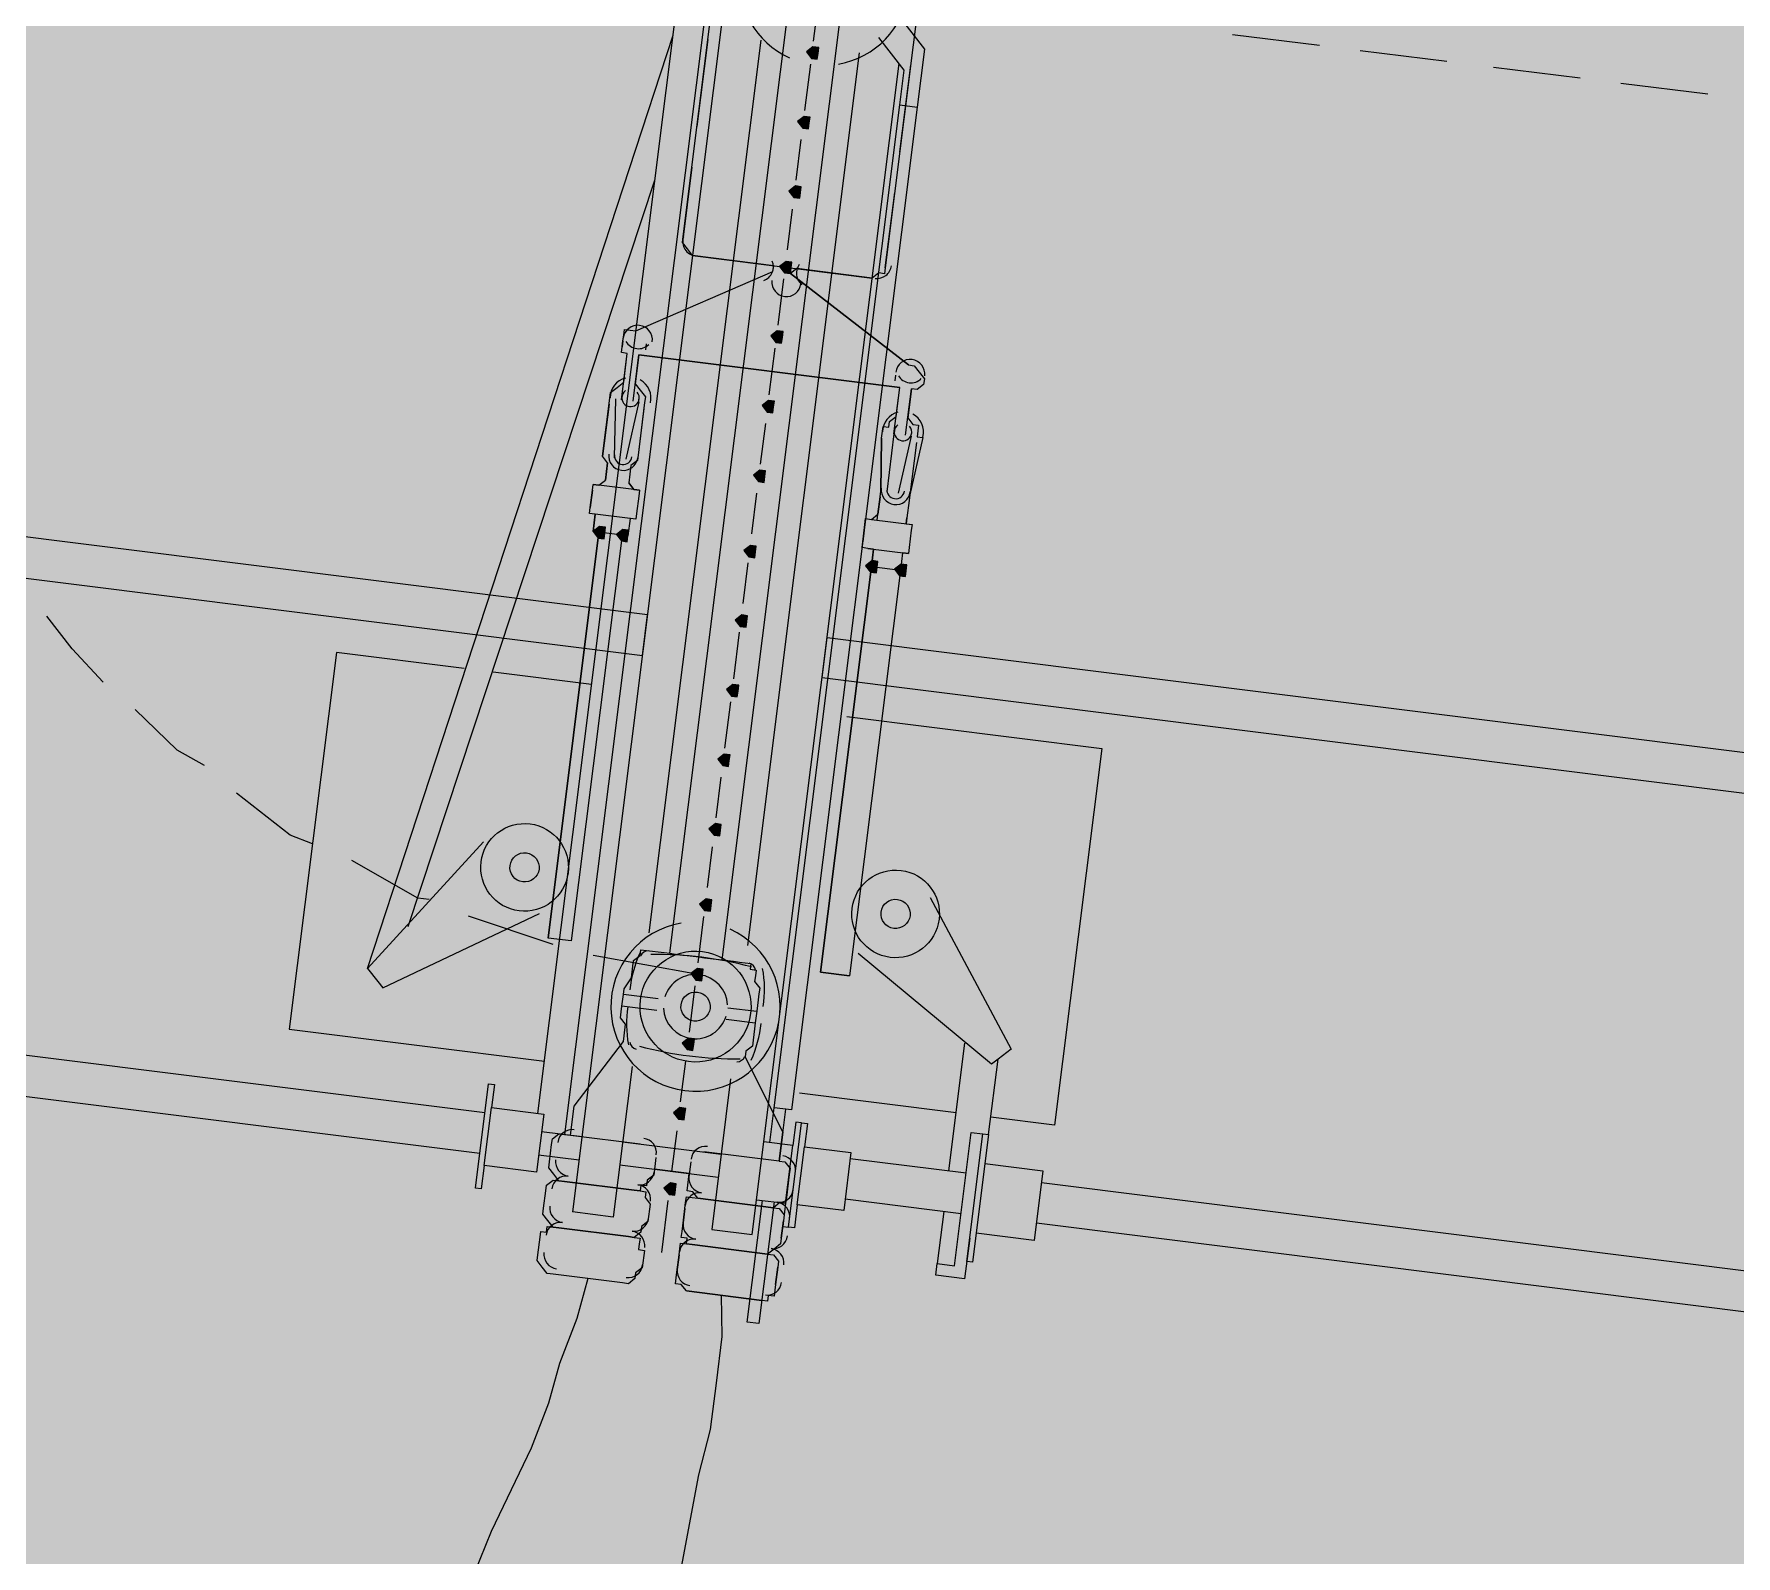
# Model space of a CAD drawing. Header units: metres. Extents: x -4 to 509425, y 7549 to 4732445.
# Drawn here: x 476046.49 to 476048.956, y 4719724.105 to 4719726.311 of the extents above; entities that cross this region are included whole.
import ezdxf

# ---------------------------------------------------------------- set-up
doc = ezdxf.new("R2010")
doc.units = ezdxf.units.M
doc.header["$LTSCALE"] = 0.01
doc.header["$MEASUREMENT"] = 0
doc.layers.get('0').update_dxf_attribs({"lineweight": 0})
doc.layers.add('_SUBESTACIÓN', color=1, linetype='Continuous')
doc.layers.add('SUBESTACION LA VID', color=253, linetype='Continuous')

# ---------------------------------------------------------------- blocks, each defined once
blk = doc.blocks.new('A$Cfff6051d')
at = {"layer": 'SUBESTACION LA VID', "transparency": 33554687}
h = blk.add_hatch(color=256, dxfattribs=at)
h.dxf.hatch_style = 2
h.paths.add_polyline_path([(476047.6256, 4719726.2828), (476047.6266, 4719726.2912), (476047.6182, 4719726.2922), (476047.6088, 4719726.2849), (476047.6161, 4719726.2754), (476047.6245, 4719726.2744)])
h = blk.add_hatch(color=256, dxfattribs=at)
h.dxf.hatch_style = 2
h.paths.add_polyline_path([(476047.6129, 4719726.182), (476047.614, 4719726.1904), (476047.6056, 4719726.1914), (476047.5961, 4719726.1841), (476047.6035, 4719726.1746), (476047.6119, 4719726.1736)])
h = blk.add_hatch(color=256, dxfattribs=at)
h.dxf.hatch_style = 2
h.paths.add_polyline_path([(476047.6003, 4719726.0812), (476047.6013, 4719726.0896), (476047.5929, 4719726.0906), (476047.5835, 4719726.0833), (476047.5908, 4719726.0738), (476047.5992, 4719726.0728)])
h = blk.add_hatch(color=256, dxfattribs=at)
h.dxf.hatch_style = 2
h.paths.add_polyline_path([(476047.5866, 4719725.972), (476047.5877, 4719725.9804), (476047.5793, 4719725.9814), (476047.5698, 4719725.9741), (476047.5771, 4719725.9646), (476047.5855, 4719725.9636)])
h = blk.add_hatch(color=256, dxfattribs=at)
h.dxf.hatch_style = 2
h.paths.add_polyline_path([(476047.574, 4719725.8712), (476047.575, 4719725.8796), (476047.5666, 4719725.8806), (476047.5572, 4719725.8733), (476047.5645, 4719725.8638), (476047.5729, 4719725.8628)])
h = blk.add_hatch(color=256, dxfattribs=at)
h.dxf.hatch_style = 2
h.paths.add_polyline_path([(476047.5613, 4719725.7704), (476047.5624, 4719725.7788), (476047.554, 4719725.7798), (476047.5445, 4719725.7725), (476047.5519, 4719725.763), (476047.5603, 4719725.762)])
h = blk.add_hatch(color=256, dxfattribs=at)
h.dxf.hatch_style = 2
h.paths.add_polyline_path([(476047.5487, 4719725.6695), (476047.5497, 4719725.6779), (476047.5413, 4719725.679), (476047.5319, 4719725.6717), (476047.5392, 4719725.6622), (476047.5476, 4719725.6611)])
h = blk.add_hatch(color=256, dxfattribs=at)
h.dxf.hatch_style = 2
h.paths.add_polyline_path([(476047.3166, 4719725.5877), (476047.3176, 4719725.5961), (476047.3092, 4719725.5972), (476047.2998, 4719725.5898), (476047.3071, 4719725.5804), (476047.3155, 4719725.5793)])
h = blk.add_hatch(color=256, dxfattribs=at)
h.dxf.hatch_style = 2
h.paths.add_polyline_path([(476047.3502, 4719725.5835), (476047.3512, 4719725.5919), (476047.3428, 4719725.593), (476047.3334, 4719725.5856), (476047.3407, 4719725.5762), (476047.3491, 4719725.5751)])
h = blk.add_hatch(color=256, dxfattribs=at)
h.dxf.hatch_style = 2
h.paths.add_polyline_path([(476047.535, 4719725.5603), (476047.536, 4719725.5687), (476047.5276, 4719725.5698), (476047.5182, 4719725.5625), (476047.5255, 4719725.553), (476047.5339, 4719725.5519)])
h = blk.add_hatch(color=256, dxfattribs=at)
h.dxf.hatch_style = 2
h.paths.add_polyline_path([(476047.7114, 4719725.5382), (476047.7125, 4719725.5466), (476047.704, 4719725.5477), (476047.6946, 4719725.5403), (476047.7019, 4719725.5309), (476047.7103, 4719725.5298)])
h = blk.add_hatch(color=256, dxfattribs=at)
h.dxf.hatch_style = 2
h.paths.add_polyline_path([(476047.7534, 4719725.533), (476047.7545, 4719725.5414), (476047.7461, 4719725.5424), (476047.7366, 4719725.5351), (476047.7439, 4719725.5256), (476047.7523, 4719725.5246)])
h = blk.add_hatch(color=256, dxfattribs=at)
h.dxf.hatch_style = 2
h.paths.add_polyline_path([(476047.5224, 4719725.4595), (476047.5234, 4719725.4679), (476047.515, 4719725.469), (476047.5056, 4719725.4616), (476047.5129, 4719725.4522), (476047.5213, 4719725.4511)])
h = blk.add_hatch(color=256, dxfattribs=at)
h.dxf.hatch_style = 2
h.paths.add_polyline_path([(476047.5097, 4719725.3587), (476047.5108, 4719725.3671), (476047.5024, 4719725.3682), (476047.4929, 4719725.3608), (476047.5003, 4719725.3514), (476047.5087, 4719725.3503)])
h = blk.add_hatch(color=256, dxfattribs=at)
h.dxf.hatch_style = 2
h.paths.add_polyline_path([(476047.4971, 4719725.2579), (476047.4981, 4719725.2663), (476047.4897, 4719725.2674), (476047.4803, 4719725.26), (476047.4876, 4719725.2506), (476047.496, 4719725.2495)])
h = blk.add_hatch(color=256, dxfattribs=at)
h.dxf.hatch_style = 2
h.paths.add_polyline_path([(476047.4844, 4719725.1571), (476047.4855, 4719725.1655), (476047.4771, 4719725.1666), (476047.4676, 4719725.1592), (476047.475, 4719725.1498), (476047.4834, 4719725.1487)])
h = blk.add_hatch(color=256, dxfattribs=at)
h.dxf.hatch_style = 2
h.paths.add_polyline_path([(476047.4708, 4719725.0479), (476047.4718, 4719725.0563), (476047.4634, 4719725.0574), (476047.454, 4719725.05), (476047.4613, 4719725.0406), (476047.4697, 4719725.0395)])
h = blk.add_hatch(color=256, dxfattribs=at)
h.dxf.hatch_style = 2
h.paths.add_polyline_path([(476047.4581, 4719724.9471), (476047.4592, 4719724.9555), (476047.4508, 4719724.9566), (476047.4413, 4719724.9492), (476047.4487, 4719724.9398), (476047.4571, 4719724.9387)])
h = blk.add_hatch(color=256, dxfattribs=at)
h.dxf.hatch_style = 2
h.paths.add_polyline_path([(476047.4455, 4719724.8463), (476047.4465, 4719724.8547), (476047.4381, 4719724.8558), (476047.4287, 4719724.8484), (476047.436, 4719724.839), (476047.4444, 4719724.8379)])
h = blk.add_hatch(color=256, dxfattribs=at)
h.dxf.hatch_style = 2
h.paths.add_polyline_path([(476047.4328, 4719724.7455), (476047.4339, 4719724.7539), (476047.4255, 4719724.755), (476047.416, 4719724.7476), (476047.4234, 4719724.7382), (476047.4318, 4719724.7371)])
h = blk.add_hatch(color=256, dxfattribs=at)
h.dxf.hatch_style = 2
h.paths.add_polyline_path([(476047.4191, 4719724.6363), (476047.4202, 4719724.6447), (476047.4118, 4719724.6458), (476047.4023, 4719724.6384), (476047.4097, 4719724.629), (476047.4181, 4719724.6279)])
at = {"layer": 'SUBESTACION LA VID', "lineweight": 15}
for p, q in [((476047.7218, 4719728.2076), (476047.27, 4719724.6038)), ((476047.4109, 4719724.9786), (476047.7658, 4719727.8096)), ((476047.4865, 4719724.9692), (476047.8414, 4719727.8001)), ((476047.2197, 4719724.7466), (476047.4693, 4719726.7375)), ((476047.5113, 4719726.7323), (476047.2585, 4719724.7162)), ((476047.6193, 4719726.3006), (476047.6277, 4719726.3678)), ((476046.973, 4719724.9567), (476047.4156, 4719726.3091)), ((476047.5426, 4719726.3017), (476047.3804, 4719725.0081)), ((476047.466, 4719726.3028), (476047.4502, 4719726.1768)), ((476048.3522, 4719726.2941), (476048.2262, 4719726.3099)), ((476047.6854, 4719726.2838), (476047.5232, 4719724.9901)), ((476047.5304, 4719724.5712), (476047.7432, 4719726.268)), ((476047.6066, 4719726.1998), (476047.6151, 4719726.267)), ((476047.7442, 4719726.1399), (476047.76, 4719726.2659)), ((476048.537, 4719726.2709), (476048.411, 4719726.2867)), ((476048.7302, 4719726.2467), (476048.6042, 4719726.2625)), ((476048.9151, 4719726.2235), (476048.789, 4719726.2393)), ((476047.7442, 4719726.2082), (476047.7694, 4719726.205)), ((476047.594, 4719726.099), (476047.6014, 4719726.1578)), ((476047.4428, 4719726.118), (476047.4291, 4719726.0088)), ((476047.0318, 4719725.0176), (476047.3892, 4719726.0991)), ((476047.7231, 4719725.9719), (476047.7368, 4719726.0811)), ((476047.5814, 4719725.9982), (476047.5887, 4719726.057)), ((476047.4438, 4719725.9899), (476047.7042, 4719725.9572)), ((476047.3618, 4719725.8807), (476047.5603, 4719725.9667)), ((476047.5677, 4719725.889), (476047.5761, 4719725.9562)), ((476047.7567, 4719725.8312), (476047.5855, 4719725.9636)), ((476047.3408, 4719725.7809), (476047.3492, 4719725.8481)), ((476047.3429, 4719725.866), (476047.3419, 4719725.8576)), ((476047.3576, 4719725.7788), (476047.366, 4719725.846)), ((476047.366, 4719725.846), (476047.7441, 4719725.7986)), ((476047.3765, 4719725.8618), (476047.3755, 4719725.8534)), ((476047.555, 4719725.7882), (476047.5635, 4719725.8554)), ((476047.7356, 4719725.7314), (476047.7441, 4719725.7986)), ((476047.7377, 4719725.8165), (476047.7367, 4719725.8081)), ((476047.7524, 4719725.7293), (476047.7609, 4719725.7965)), ((476047.7798, 4719725.8112), (476047.7787, 4719725.8028)), ((476047.323, 4719725.7746), (476047.3135, 4719725.699)), ((476047.3324, 4719725.782), (476047.3303, 4719725.6969)), ((476047.366, 4719725.7778), (476047.3471, 4719725.6948)), ((476047.3734, 4719725.7683), (476047.3639, 4719725.6927)), ((476047.5424, 4719725.6874), (476047.5498, 4719725.7462)), ((476047.7178, 4719725.7251), (476047.7167, 4719725.6485)), ((476047.7356, 4719725.7314), (476047.7251, 4719725.6474)), ((476047.7608, 4719725.7283), (476047.7419, 4719725.6453)), ((476047.7682, 4719725.7188), (476047.7587, 4719725.6432)), ((476047.3208, 4719725.6896), (476047.3177, 4719725.6644)), ((476047.3544, 4719725.6854), (476047.3513, 4719725.6602)), ((476047.2988, 4719725.6497), (476047.2956, 4719725.6245)), ((476047.2988, 4719725.6497), (476047.2988, 4719725.6497)), ((476047.367, 4719725.6497), (476047.2998, 4719725.6581)), ((476047.3082, 4719725.657), (476047.3177, 4719725.6644)), ((476047.3586, 4719725.6507), (476047.3513, 4719725.6602)), ((476047.2956, 4719725.6245), (476047.2956, 4719725.6245)), ((476047.366, 4719725.6413), (476047.3628, 4719725.6161)), ((476047.366, 4719725.6413), (476047.366, 4719725.6413)), ((476047.5298, 4719725.5866), (476047.5371, 4719725.6454)), ((476047.7156, 4719725.6401), (476047.7125, 4719725.6149)), ((476047.7576, 4719725.6348), (476047.7545, 4719725.6096)), ((476047.3617, 4719725.6077), (476047.2945, 4719725.6161)), ((476047.3029, 4719725.615), (476047.2998, 4719725.5898)), ((476047.3533, 4719725.6087), (476047.3502, 4719725.5835)), ((476047.3628, 4719725.6161), (476047.3628, 4719725.6161)), ((476047.6936, 4719725.6002), (476047.6904, 4719725.575)), ((476047.702, 4719725.5991), (476047.702, 4719725.5991)), ((476047.703, 4719725.6075), (476047.7125, 4719725.6149)), ((476047.703, 4719725.6075), (476047.7618, 4719725.6002)), ((476047.7534, 4719725.6012), (476047.7545, 4719725.6096)), ((476047.3082, 4719725.5888), (476047.2345, 4719725.0008)), ((476047.3418, 4719725.5846), (476047.2681, 4719724.9965)), ((476047.3418, 4719725.5846), (476047.3082, 4719725.5888)), ((476047.6988, 4719725.5739), (476047.6988, 4719725.5739)), ((476047.7608, 4719725.5918), (476047.7576, 4719725.5666)), ((476047.7608, 4719725.5918), (476047.7608, 4719725.5918)), ((476047.6978, 4719725.5655), (476047.7566, 4719725.5582)), ((476047.7062, 4719725.5645), (476047.703, 4719725.5393)), ((476047.7576, 4719725.5666), (476047.7576, 4719725.5666)), ((476047.5171, 4719725.4858), (476047.5245, 4719725.5446)), ((476047.703, 4719725.5393), (476047.6293, 4719724.9513)), ((476047.703, 4719725.5393), (476047.745, 4719725.534)), ((476047.5034, 4719725.3766), (476047.5119, 4719725.4438)), ((476047.1128, 4719725.3914), (476046.928, 4719725.4146)), ((476047.2976, 4719725.3683), (476047.1548, 4719725.3862)), ((476047.4908, 4719725.2758), (476047.4992, 4719725.343)), ((476047.6672, 4719725.3219), (476048.0368, 4719725.2756)), ((476047.4781, 4719725.175), (476047.4855, 4719725.2338)), ((476043.7073, 4719725.1785), (476047.143, 4719724.7477)), ((476047.4655, 4719725.0742), (476047.4729, 4719725.133)), ((476043.6999, 4719725.1197), (476047.1356, 4719724.6889)), ((476047.2418, 4719724.9913), (476047.119, 4719725.0323)), ((476047.4518, 4719724.965), (476047.4602, 4719725.0322)), ((476047.2681, 4719724.9965), (476047.2345, 4719725.0008)), ((476047.4497, 4719724.9482), (476047.2996, 4719724.9755)), ((476047.6293, 4719724.9513), (476047.6713, 4719724.946)), ((476047.394, 4719724.9125), (476047.3436, 4719724.9188)), ((476047.4392, 4719724.8642), (476047.4476, 4719724.9314)), ((476047.3919, 4719724.8957), (476047.3415, 4719724.902)), ((476047.4927, 4719724.883), (476047.5347, 4719724.8778)), ((476047.4948, 4719724.8998), (476047.5368, 4719724.8946)), ((476047.815, 4719724.6635), (476047.8382, 4719724.8483)), ((476047.3562, 4719724.8148), (476047.3288, 4719724.5964)), ((476047.4265, 4719724.7634), (476047.4339, 4719724.8222)), ((476047.8728, 4719724.7159), (476047.8865, 4719724.8252)), ((476047.499, 4719724.7969), (476047.4716, 4719724.5785)), ((476047.8256, 4719724.7475), (476047.5988, 4719724.7759)), ((476047.1419, 4719724.6711), (476047.1525, 4719724.7551)), ((476047.5557, 4719724.7045), (476047.562, 4719724.7549)), ((476047.5725, 4719724.7024), (476047.5788, 4719724.7528)), ((476047.2249, 4719724.7204), (476047.2837, 4719724.713)), ((476047.2669, 4719724.7151), (476047.3677, 4719724.7025)), ((476047.4139, 4719724.6626), (476047.4213, 4719724.7214)), ((476047.2207, 4719724.6868), (476047.2795, 4719724.6794)), ((476047.2364, 4719724.6763), (476047.2396, 4719724.7015)), ((476047.3425, 4719724.7056), (476047.4853, 4719724.6877)), ((476047.5693, 4719724.6772), (476047.4601, 4719724.6909)), ((476047.5787, 4719724.6163), (476047.5893, 4719724.7003)), ((476047.5956, 4719724.6142), (476047.6061, 4719724.6982)), ((476047.3383, 4719724.672), (476047.4811, 4719724.6541)), ((476047.3908, 4719724.6825), (476047.3877, 4719724.6573)), ((476047.3887, 4719724.6657), (476047.4391, 4719724.6594)), ((476047.4412, 4719724.6762), (476047.4381, 4719724.651)), ((476047.6722, 4719724.6814), (476047.8402, 4719724.6603)), ((476047.8675, 4719724.6739), (476047.8549, 4719724.5731)), ((476047.3593, 4719724.6353), (476047.2585, 4719724.6479)), ((476047.2585, 4719724.6479), (476047.3593, 4719724.6353)), ((476047.5809, 4719724.6331), (476047.584, 4719724.6583)), ((476047.9494, 4719724.6466), (476051.1164, 4719724.2496)), ((476047.228, 4719724.6091), (476047.2312, 4719724.6343)), ((476047.3824, 4719724.6153), (476047.3792, 4719724.5901)), ((476047.3992, 4719724.545), (476047.4086, 4719724.6206)), ((476047.4517, 4719724.6237), (476047.5609, 4719724.61)), ((476047.5609, 4719724.61), (476047.4517, 4719724.6237)), ((476047.6649, 4719724.6226), (476047.8329, 4719724.6015)), ((476047.3288, 4719724.5964), (476047.27, 4719724.6038)), ((476047.4328, 4719724.609), (476047.4296, 4719724.5838)), ((476047.5724, 4719724.5659), (476047.5756, 4719724.5911)), ((476047.8077, 4719724.6047), (476047.7982, 4719724.5291)), ((476047.9421, 4719724.5878), (476051.109, 4719724.1908)), ((476047.2196, 4719724.5419), (476047.2228, 4719724.5671)), ((476047.3509, 4719724.5681), (476047.2501, 4719724.5807)), ((476047.2501, 4719724.5807), (476047.3509, 4719724.5681)), ((476047.4716, 4719724.5785), (476047.5304, 4719724.5712)), ((476047.374, 4719724.5481), (476047.3708, 4719724.5229)), ((476047.4244, 4719724.5418), (476047.4212, 4719724.5166)), ((476047.4433, 4719724.5565), (476047.5525, 4719724.5428)), ((476047.5525, 4719724.5428), (476047.4433, 4719724.5565)), ((476047.3424, 4719724.5009), (476047.2416, 4719724.5135)), ((476047.564, 4719724.4987), (476047.5672, 4719724.5239)), ((476047.4348, 4719724.4893), (476047.544, 4719724.4756))]:
    blk.add_line(p, q, dxfattribs=at)
for points in [[(476047.6713, 4719724.946), (476047.6293, 4719724.9513), (476047.703, 4719725.5393), (476047.7062, 4719725.5645), (476047.6978, 4719725.5655), (476047.6894, 4719725.5666), (476047.6904, 4719725.575), (476047.6936, 4719725.6002), (476047.6946, 4719725.6086), (476047.703, 4719725.6075), (476047.7114, 4719725.6065), (476047.7125, 4719725.6149), (476047.7156, 4719725.6401), (476047.7167, 4719725.6485), (476047.7178, 4719725.7251), (476047.7199, 4719725.7419), (476047.7283, 4719725.7409), (476047.7293, 4719725.7493), (476047.7388, 4719725.7566), (476047.7441, 4719725.7986), (476047.366, 4719725.846), (476047.3608, 4719725.804), (476047.3681, 4719725.7946), (476047.3755, 4719725.7851), (476047.3744, 4719725.7767), (476047.3639, 4719725.6927), (476047.3544, 4719725.6854), (476047.3513, 4719725.6602), (476047.3586, 4719725.6507), (476047.367, 4719725.6497), (476047.366, 4719725.6413), (476047.3628, 4719725.6161), (476047.3617, 4719725.6077), (476047.3533, 4719725.6087), (476047.3502, 4719725.5835), (476047.3418, 4719725.5846), (476047.2681, 4719724.9965), (476047.2345, 4719725.0008), (476047.3082, 4719725.5888), (476047.2998, 4719725.5898), (476047.3029, 4719725.615), (476047.2945, 4719725.6161), (476047.2956, 4719725.6245), (476047.2988, 4719725.6497), (476047.2998, 4719725.6581), (476047.3082, 4719725.657), (476047.3177, 4719725.6644), (476047.3208, 4719725.6896), (476047.3135, 4719725.699), (476047.324, 4719725.783), (476047.3251, 4719725.7914), (476047.3345, 4719725.7988), (476047.344, 4719725.8061), (476047.3492, 4719725.8481), (476047.3408, 4719725.8492), (476047.3419, 4719725.8576), (476047.3429, 4719725.866), (476047.344, 4719725.8744), (476047.345, 4719725.8828), (476047.3534, 4719725.8817), (476047.3618, 4719725.8807), (476047.5603, 4719725.9667), (476047.5614, 4719725.9751), (476047.4438, 4719725.9899), (476047.4364, 4719725.9993), (476047.4291, 4719726.0088), (476047.4301, 4719726.0172), (476047.7008, 4719728.1761)], [(476047.9938, 4719728.1308), (476047.7231, 4719725.9719), (476047.7221, 4719725.9635), (476047.7137, 4719725.9646), (476047.7042, 4719725.9572), (476047.595, 4719725.9709), (476047.5855, 4719725.9636), (476047.7567, 4719725.8312), (476047.7651, 4719725.8301), (476047.7724, 4719725.8207), (476047.7798, 4719725.8112), (476047.7787, 4719725.8028), (476047.7693, 4719725.7955), (476047.7609, 4719725.7965), (476047.7556, 4719725.7545), (476047.7629, 4719725.7451), (476047.7713, 4719725.744), (476047.7703, 4719725.7356), (476047.7692, 4719725.7272), (476047.7776, 4719725.7262), (476047.7587, 4719725.6432), (476047.7576, 4719725.6348), (476047.7545, 4719725.6096), (476047.7534, 4719725.6012), (476047.7618, 4719725.6002), (476047.7608, 4719725.5918), (476047.7576, 4719725.5666), (476047.7566, 4719725.5582), (476047.7482, 4719725.5592), (476047.745, 4719725.534), (476047.6713, 4719724.946)], [(476047.7432, 4719726.3363), (476047.7799, 4719726.289), (476047.7694, 4719726.205)], [(476047.7442, 4719726.2082), (476047.7505, 4719726.2586), (476047.7138, 4719726.3058)], [(476047.7694, 4719726.205), (476047.5872, 4719724.7518), (476047.562, 4719724.7549), (476047.7442, 4719726.2082)], [(476047.3711, 4719725.4102), (476047.3785, 4719725.469), (476043.6739, 4719725.9335), (476043.6666, 4719725.8747), (476047.3711, 4719725.4102)], [(476047.3711, 4719725.4102), (476047.3785, 4719725.469), (476043.6739, 4719725.9335), (476043.6666, 4719725.8747), (476047.3711, 4719725.4102)], [(476047.7482, 4719725.5592), (476047.745, 4719725.534), (476047.6713, 4719724.946)], [(476046.5898, 4719725.3717), (476046.5447, 4719725.42), (476046.508, 4719725.4673)], [(476047.6315, 4719725.3776), (476047.6389, 4719725.4364), (476051.3519, 4719724.9709), (476051.3445, 4719724.9121), (476047.6315, 4719725.3776)], [(476047.6315, 4719725.3776), (476047.6389, 4719725.4364), (476051.3519, 4719724.9709), (476051.3445, 4719724.9121), (476047.6315, 4719725.3776)], [(476046.928, 4719725.4146), (476046.8595, 4719724.8686), (476047.2291, 4719724.8222)], [(476046.7368, 4719725.2509), (476046.6969, 4719725.2729), (476046.636, 4719725.3318)], [(476048.0368, 4719725.2756), (476047.9684, 4719724.7296), (476047.876, 4719724.7411)], [(476046.8932, 4719725.1374), (476046.8607, 4719725.15), (476046.783, 4719725.2109)], [(476047.1411, 4719725.1404), (476046.973, 4719724.9567), (476046.9877, 4719724.9378), (476046.995, 4719724.9284), (476047.2219, 4719725.0365)], [(476047.0623, 4719725.0565), (476047.0455, 4719725.0586), (476046.9499, 4719725.1132)], [(476047.7879, 4719725.0594), (476047.9054, 4719724.8398), (476047.8865, 4719724.8252), (476047.8771, 4719724.8178), (476047.6839, 4719724.9785)], [(476047.2416, 4719724.5135), (476047.2332, 4719724.5146), (476047.2259, 4719724.524), (476047.2185, 4719724.5335), (476047.2196, 4719724.5419), (476047.2228, 4719724.5671), (476047.2238, 4719724.5755), (476047.2322, 4719724.5744), (476047.2333, 4719724.5828), (476047.2417, 4719724.5818), (476047.2501, 4719724.5807), (476047.2417, 4719724.5818), (476047.2343, 4719724.5912), (476047.227, 4719724.6007), (476047.228, 4719724.6091), (476047.2312, 4719724.6343), (476047.2322, 4719724.6427), (476047.2417, 4719724.65), (476047.2501, 4719724.649), (476047.2585, 4719724.6479), (476047.2501, 4719724.649), (476047.2427, 4719724.6584), (476047.2354, 4719724.6679), (476047.2364, 4719724.6763), (476047.2396, 4719724.7015), (476047.2407, 4719724.7099), (476047.2501, 4719724.7172), (476047.2585, 4719724.7162), (476047.2669, 4719724.7151), (476047.2722, 4719724.7571), (476047.3436, 4719724.8506), (476047.3447, 4719724.859), (476047.3468, 4719724.8758), (476047.3394, 4719724.8852), (476047.3405, 4719724.8936), (476047.3415, 4719724.902), (476047.3436, 4719724.9188), (476047.3447, 4719724.9272), (476047.3552, 4719724.943), (476047.3573, 4719724.9598), (476047.3584, 4719724.9682), (476047.3678, 4719724.9755), (476047.3689, 4719724.9839), (476047.3773, 4719724.9829), (476047.3857, 4719724.9818), (476047.3941, 4719724.9807), (476047.4025, 4719724.9797), (476047.4109, 4719724.9786), (476047.4193, 4719724.9776), (476047.4445, 4719724.9744), (476047.4529, 4719724.9734), (476047.4613, 4719724.9723), (476047.4781, 4719724.9702), (476047.4865, 4719724.9692), (476047.5033, 4719724.9671), (476047.5117, 4719724.966), (476047.5201, 4719724.9649), (476047.5285, 4719724.9639), (476047.5274, 4719724.9555), (476047.5358, 4719724.9544), (476047.5348, 4719724.946), (476047.5337, 4719724.9376), (476047.5411, 4719724.9282), (476047.54, 4719724.9198), (476047.539, 4719724.9114), (476047.5379, 4719724.903), (476047.5368, 4719724.8946), (476047.5347, 4719724.8778), (476047.5337, 4719724.8694), (476047.5316, 4719724.8526), (476047.5305, 4719724.8442), (476047.5211, 4719724.8368), (476047.52, 4719724.8284), (476047.5746, 4719724.7192), (476047.5693, 4719724.6772), (476047.5777, 4719724.6762), (476047.5851, 4719724.6667), (476047.584, 4719724.6583), (476047.5809, 4719724.6331), (476047.5798, 4719724.6247), (476047.5787, 4719724.6163), (476047.5703, 4719724.6174), (476047.5609, 4719724.61), (476047.5693, 4719724.609), (476047.5766, 4719724.5995), (476047.5756, 4719724.5911), (476047.5724, 4719724.5659), (476047.5714, 4719724.5575), (476047.5619, 4719724.5501), (476047.5525, 4719724.5428), (476047.5609, 4719724.5417), (476047.5682, 4719724.5323), (476047.5672, 4719724.5239), (476047.564, 4719724.4987), (476047.563, 4719724.4903), (476047.5619, 4719724.4819), (476047.5535, 4719724.4829), (476047.5524, 4719724.4745), (476047.544, 4719724.4756), (476047.4348, 4719724.4893), (476047.4275, 4719724.4987), (476047.4191, 4719724.4998), (476047.4202, 4719724.5082), (476047.4212, 4719724.5166), (476047.4244, 4719724.5418), (476047.4254, 4719724.5502), (476047.4265, 4719724.5586), (476047.4349, 4719724.5575), (476047.4433, 4719724.5565), (476047.4349, 4719724.5575), (476047.4359, 4719724.5659), (476047.4275, 4719724.567), (476047.4286, 4719724.5754), (476047.4296, 4719724.5838), (476047.4328, 4719724.609), (476047.4338, 4719724.6174), (476047.4349, 4719724.6258), (476047.4433, 4719724.6247), (476047.4517, 4719724.6237), (476047.4443, 4719724.6331), (476047.4359, 4719724.6342), (476047.437, 4719724.6426), (476047.4381, 4719724.651), (476047.4391, 4719724.6594), (476047.3887, 4719724.6657), (476047.3877, 4719724.6573), (476047.3782, 4719724.65), (476047.3771, 4719724.6416), (476047.3687, 4719724.6426), (476047.3677, 4719724.6342), (476047.3593, 4719724.6353), (476047.3677, 4719724.6342), (476047.3761, 4719724.6332), (476047.375, 4719724.6248), (476047.3824, 4719724.6153), (476047.3792, 4719724.5901), (476047.3698, 4719724.5828), (476047.3687, 4719724.5744), (476047.3593, 4719724.567), (476047.3509, 4719724.5681), (476047.3593, 4719724.567), (476047.3677, 4719724.566), (476047.3666, 4719724.5576), (476047.3656, 4719724.5492), (476047.374, 4719724.5481), (476047.3708, 4719724.5229), (476047.3613, 4719724.5156), (476047.3603, 4719724.5072), (476047.3508, 4719724.4998), (476047.3424, 4719724.5009), (476047.2416, 4719724.5135)], [(476047.2669, 4719724.7151), (476047.2722, 4719724.7571), (476047.3436, 4719724.8506)], [(476047.5693, 4719724.6772), (476047.5746, 4719724.7192), (476047.52, 4719724.8284)], [(476047.1567, 4719724.7887), (476047.1525, 4719724.7551), (476047.2281, 4719724.7456), (476047.2175, 4719724.6616), (476047.1419, 4719724.6711), (476047.1377, 4719724.6375), (476047.1293, 4719724.6385), (476047.1483, 4719724.7897), (476047.1567, 4719724.7887)], [(476047.5367, 4719724.6216), (476047.5787, 4719724.6163), (476047.5745, 4719724.5827), (476047.5829, 4719724.5816), (476047.6019, 4719724.7328), (476047.5935, 4719724.7339), (476047.5893, 4719724.7003), (476047.5473, 4719724.7056)], [(476047.6103, 4719724.7318), (476047.6061, 4719724.6982), (476047.6733, 4719724.6898), (476047.6628, 4719724.6058), (476047.5956, 4719724.6142), (476047.5913, 4719724.5806), (476047.5829, 4719724.5816), (476047.6019, 4719724.7328), (476047.6103, 4719724.7318)], [(476047.8455, 4719724.5658), (476047.8381, 4719724.507), (476047.7961, 4719724.5123), (476047.7982, 4719724.5291), (476047.8234, 4719724.5259), (476047.8476, 4719724.7191), (476047.8644, 4719724.717)], [(476047.8728, 4719724.7159), (476047.8675, 4719724.6739), (476047.9515, 4719724.6634), (476047.9389, 4719724.5626), (476047.8549, 4719724.5731), (476047.8496, 4719724.5311), (476047.8412, 4719724.5322), (476047.8644, 4719724.717), (476047.8728, 4719724.7159)], [(476047.5619, 4719724.6184), (476047.5398, 4719724.442), (476047.523, 4719724.4441), (476047.5451, 4719724.6205)], [(476047.292, 4719724.5072), (476047.2763, 4719724.4494), (476047.251, 4719724.3843), (476047.2353, 4719724.3266), (476047.21, 4719724.2615), (476047.1522, 4719724.1408), (476047.1028, 4719724.019), (476047.0776, 4719723.9539), (476047.0618, 4719723.8961), (476047.045, 4719723.83), (476047.0376, 4719723.7712), (476047.0303, 4719723.7124), (476047.0313, 4719723.6525), (476047.0365, 4719723.6263), (476047.0407, 4719723.5916), (476047.046, 4719723.5654), (476047.0596, 4719723.538)], [(476047.4852, 4719724.483), (476047.4863, 4719724.4231), (476047.4778, 4719724.3559), (476047.4694, 4719724.2887), (476047.4526, 4719724.2226), (476047.4273, 4719724.0892), (476047.4021, 4719723.9559), (476047.3947, 4719723.8971), (476047.3863, 4719723.8299), (476047.3863, 4719723.7616), (476047.3873, 4719723.7017), (476047.3967, 4719723.6408), (476047.4156, 4719723.5873), (476047.4198, 4719723.5526), (476047.4334, 4719723.5253), (476047.4471, 4719723.498), (476047.4607, 4719723.4707)]]:
    blk.add_lwpolyline(points, dxfattribs=at)
at = {"layer": 'SUBESTACION LA VID'}
for points in [[(476047.6256, 4719726.2828), (476047.6266, 4719726.2912), (476047.6182, 4719726.2922), (476047.6088, 4719726.2849), (476047.6161, 4719726.2754), (476047.6245, 4719726.2744)], [(476047.6129, 4719726.182), (476047.614, 4719726.1904), (476047.6056, 4719726.1914), (476047.5961, 4719726.1841), (476047.6035, 4719726.1746), (476047.6119, 4719726.1736)], [(476047.6003, 4719726.0812), (476047.6013, 4719726.0896), (476047.5929, 4719726.0906), (476047.5835, 4719726.0833), (476047.5908, 4719726.0738), (476047.5992, 4719726.0728)], [(476047.5866, 4719725.972), (476047.5877, 4719725.9804), (476047.5793, 4719725.9814), (476047.5698, 4719725.9741), (476047.5771, 4719725.9646), (476047.5855, 4719725.9636)], [(476047.574, 4719725.8712), (476047.575, 4719725.8796), (476047.5666, 4719725.8806), (476047.5572, 4719725.8733), (476047.5645, 4719725.8638), (476047.5729, 4719725.8628)], [(476047.5613, 4719725.7704), (476047.5624, 4719725.7788), (476047.554, 4719725.7798), (476047.5445, 4719725.7725), (476047.5519, 4719725.763), (476047.5603, 4719725.762)], [(476047.5487, 4719725.6695), (476047.5497, 4719725.6779), (476047.5413, 4719725.679), (476047.5319, 4719725.6717), (476047.5392, 4719725.6622), (476047.5476, 4719725.6611)], [(476047.3166, 4719725.5877), (476047.3176, 4719725.5961), (476047.3092, 4719725.5972), (476047.2998, 4719725.5898), (476047.3071, 4719725.5804), (476047.3155, 4719725.5793)], [(476047.3502, 4719725.5835), (476047.3512, 4719725.5919), (476047.3428, 4719725.593), (476047.3334, 4719725.5856), (476047.3407, 4719725.5762), (476047.3491, 4719725.5751)], [(476047.535, 4719725.5603), (476047.536, 4719725.5687), (476047.5276, 4719725.5698), (476047.5182, 4719725.5625), (476047.5255, 4719725.553), (476047.5339, 4719725.5519)], [(476047.7114, 4719725.5382), (476047.7125, 4719725.5466), (476047.704, 4719725.5477), (476047.6946, 4719725.5403), (476047.7019, 4719725.5309), (476047.7103, 4719725.5298)], [(476047.7534, 4719725.533), (476047.7545, 4719725.5414), (476047.7461, 4719725.5424), (476047.7366, 4719725.5351), (476047.7439, 4719725.5256), (476047.7523, 4719725.5246)], [(476047.5224, 4719725.4595), (476047.5234, 4719725.4679), (476047.515, 4719725.469), (476047.5056, 4719725.4616), (476047.5129, 4719725.4522), (476047.5213, 4719725.4511)], [(476047.5097, 4719725.3587), (476047.5108, 4719725.3671), (476047.5024, 4719725.3682), (476047.4929, 4719725.3608), (476047.5003, 4719725.3514), (476047.5087, 4719725.3503)], [(476047.4971, 4719725.2579), (476047.4981, 4719725.2663), (476047.4897, 4719725.2674), (476047.4803, 4719725.26), (476047.4876, 4719725.2506), (476047.496, 4719725.2495)], [(476047.4844, 4719725.1571), (476047.4855, 4719725.1655), (476047.4771, 4719725.1666), (476047.4676, 4719725.1592), (476047.475, 4719725.1498), (476047.4834, 4719725.1487)], [(476047.4708, 4719725.0479), (476047.4718, 4719725.0563), (476047.4634, 4719725.0574), (476047.454, 4719725.05), (476047.4613, 4719725.0406), (476047.4697, 4719725.0395)], [(476047.4581, 4719724.9471), (476047.4592, 4719724.9555), (476047.4508, 4719724.9566), (476047.4413, 4719724.9492), (476047.4487, 4719724.9398), (476047.4571, 4719724.9387)], [(476047.4455, 4719724.8463), (476047.4465, 4719724.8547), (476047.4381, 4719724.8558), (476047.4287, 4719724.8484), (476047.436, 4719724.839), (476047.4444, 4719724.8379)], [(476047.4328, 4719724.7455), (476047.4339, 4719724.7539), (476047.4255, 4719724.755), (476047.416, 4719724.7476), (476047.4234, 4719724.7382), (476047.4318, 4719724.7371)], [(476047.4191, 4719724.6363), (476047.4202, 4719724.6447), (476047.4118, 4719724.6458), (476047.4023, 4719724.6384), (476047.4097, 4719724.629), (476047.4181, 4719724.6279)]]:
    blk.add_lwpolyline(points, close=True, dxfattribs=at)
at = {"layer": 'SUBESTACION LA VID', "lineweight": 0}
for points in [[(476047.6256, 4719726.2828), (476047.6266, 4719726.2912), (476047.6182, 4719726.2922), (476047.6088, 4719726.2849), (476047.6161, 4719726.2754), (476047.6245, 4719726.2744)], [(476047.6129, 4719726.182), (476047.614, 4719726.1904), (476047.6056, 4719726.1914), (476047.5961, 4719726.1841), (476047.6035, 4719726.1746), (476047.6119, 4719726.1736)], [(476047.6003, 4719726.0812), (476047.6013, 4719726.0896), (476047.5929, 4719726.0906), (476047.5835, 4719726.0833), (476047.5908, 4719726.0738), (476047.5992, 4719726.0728)], [(476047.5866, 4719725.972), (476047.5877, 4719725.9804), (476047.5793, 4719725.9814), (476047.5698, 4719725.9741), (476047.5771, 4719725.9646), (476047.5855, 4719725.9636)], [(476047.574, 4719725.8712), (476047.575, 4719725.8796), (476047.5666, 4719725.8806), (476047.5572, 4719725.8733), (476047.5645, 4719725.8638), (476047.5729, 4719725.8628)], [(476047.5613, 4719725.7704), (476047.5624, 4719725.7788), (476047.554, 4719725.7798), (476047.5445, 4719725.7725), (476047.5519, 4719725.763), (476047.5603, 4719725.762)], [(476047.5487, 4719725.6695), (476047.5497, 4719725.6779), (476047.5413, 4719725.679), (476047.5319, 4719725.6717), (476047.5392, 4719725.6622), (476047.5476, 4719725.6611)], [(476047.3166, 4719725.5877), (476047.3176, 4719725.5961), (476047.3092, 4719725.5972), (476047.2998, 4719725.5898), (476047.3071, 4719725.5804), (476047.3155, 4719725.5793)], [(476047.3502, 4719725.5835), (476047.3512, 4719725.5919), (476047.3428, 4719725.593), (476047.3334, 4719725.5856), (476047.3407, 4719725.5762), (476047.3491, 4719725.5751)], [(476047.535, 4719725.5603), (476047.536, 4719725.5687), (476047.5276, 4719725.5698), (476047.5182, 4719725.5625), (476047.5255, 4719725.553), (476047.5339, 4719725.5519)], [(476047.7114, 4719725.5382), (476047.7125, 4719725.5466), (476047.704, 4719725.5477), (476047.6946, 4719725.5403), (476047.7019, 4719725.5309), (476047.7103, 4719725.5298)], [(476047.7534, 4719725.533), (476047.7545, 4719725.5414), (476047.7461, 4719725.5424), (476047.7366, 4719725.5351), (476047.7439, 4719725.5256), (476047.7523, 4719725.5246)], [(476047.5224, 4719725.4595), (476047.5234, 4719725.4679), (476047.515, 4719725.469), (476047.5056, 4719725.4616), (476047.5129, 4719725.4522), (476047.5213, 4719725.4511)], [(476047.5097, 4719725.3587), (476047.5108, 4719725.3671), (476047.5024, 4719725.3682), (476047.4929, 4719725.3608), (476047.5003, 4719725.3514), (476047.5087, 4719725.3503)], [(476047.4971, 4719725.2579), (476047.4981, 4719725.2663), (476047.4897, 4719725.2674), (476047.4803, 4719725.26), (476047.4876, 4719725.2506), (476047.496, 4719725.2495)], [(476047.4844, 4719725.1571), (476047.4855, 4719725.1655), (476047.4771, 4719725.1666), (476047.4676, 4719725.1592), (476047.475, 4719725.1498), (476047.4834, 4719725.1487)], [(476047.4708, 4719725.0479), (476047.4718, 4719725.0563), (476047.4634, 4719725.0574), (476047.454, 4719725.05), (476047.4613, 4719725.0406), (476047.4697, 4719725.0395)], [(476047.4581, 4719724.9471), (476047.4592, 4719724.9555), (476047.4508, 4719724.9566), (476047.4413, 4719724.9492), (476047.4487, 4719724.9398), (476047.4571, 4719724.9387)], [(476047.4455, 4719724.8463), (476047.4465, 4719724.8547), (476047.4381, 4719724.8558), (476047.4287, 4719724.8484), (476047.436, 4719724.839), (476047.4444, 4719724.8379)], [(476047.4328, 4719724.7455), (476047.4339, 4719724.7539), (476047.4255, 4719724.755), (476047.416, 4719724.7476), (476047.4234, 4719724.7382), (476047.4318, 4719724.7371)], [(476047.4191, 4719724.6363), (476047.4202, 4719724.6447), (476047.4118, 4719724.6458), (476047.4023, 4719724.6384), (476047.4097, 4719724.629), (476047.4181, 4719724.6279)]]:
    blk.add_lwpolyline(points, close=True, dxfattribs=at)
at = {"layer": 'SUBESTACION LA VID', "lineweight": 15}
for points, knots in [([(476047.6136, 4719726.5093), (476047.5604, 4719726.5001), (476047.5194, 4719726.4572), (476047.5127, 4719726.4036), (476047.506, 4719726.35), (476047.5351, 4719726.2983), (476047.5844, 4719726.2762)], [0, 0, 0, 0, 1, 1, 1, 2, 2, 2, 2]), ([(476047.6554, 4719726.2673), (476047.7087, 4719726.2765), (476047.7496, 4719726.3194), (476047.7563, 4719726.373), (476047.763, 4719726.4266), (476047.7339, 4719726.4783), (476047.6847, 4719726.5004)], [0, 0, 0, 0, 1, 1, 1, 2, 2, 2, 2]), ([(476047.4305, 4719726.0168), (476047.4286, 4719726.0108), (476047.4294, 4719726.0043), (476047.4328, 4719725.9989), (476047.4362, 4719725.9936), (476047.4417, 4719725.9901), (476047.448, 4719725.9893)], [0, 0, 0, 0, 1, 1, 1, 2, 2, 2, 2]), ([(476047.5473, 4719725.9537), (476047.5527, 4719725.9558), (476047.557, 4719725.9599), (476047.5593, 4719725.9651), (476047.5616, 4719725.9704), (476047.5616, 4719725.9764), (476047.5594, 4719725.9817)], [0, 0, 0, 0, 1, 1, 1, 2, 2, 2, 2]), ([(476047.7084, 4719725.9567), (476047.714, 4719725.956), (476047.7196, 4719725.9575), (476047.724, 4719725.961), (476047.7284, 4719725.9644), (476047.7313, 4719725.9695), (476047.732, 4719725.9751)], [0, 0, 0, 0, 1, 1, 1, 2, 2, 2, 2]), ([(476047.5587, 4719725.9535), (476047.5576, 4719725.9419), (476047.566, 4719725.9317), (476047.5775, 4719725.9304), (476047.589, 4719725.9292), (476047.5993, 4719725.9374), (476047.6008, 4719725.9489)], [0, 0, 0, 0, 1, 1, 1, 2, 2, 2, 2]), ([(476047.3855, 4719725.8649), (476047.3869, 4719725.8765), (476047.3787, 4719725.8871), (476047.3671, 4719725.8886), (476047.3555, 4719725.89), (476047.3449, 4719725.8818), (476047.3435, 4719725.8702)], [0, 0, 0, 0, 1, 1, 1, 2, 2, 2, 2]), ([(476047.3473, 4719725.8652), (476047.3506, 4719725.8596), (476047.3564, 4719725.8558), (476047.3629, 4719725.855), (476047.3694, 4719725.8541), (476047.3759, 4719725.8564), (476047.3805, 4719725.861)], [0, 0, 0, 0, 1, 1, 1, 2, 2, 2, 2]), ([(476047.7803, 4719725.8154), (476047.7817, 4719725.827), (476047.7735, 4719725.8376), (476047.7619, 4719725.8391), (476047.7503, 4719725.8405), (476047.7397, 4719725.8323), (476047.7383, 4719725.8207)], [0, 0, 0, 0, 1, 1, 1, 2, 2, 2, 2]), ([(476047.7421, 4719725.8157), (476047.7454, 4719725.8101), (476047.7512, 4719725.8063), (476047.7577, 4719725.8055), (476047.7642, 4719725.8046), (476047.7707, 4719725.8069), (476047.7753, 4719725.8115)], [0, 0, 0, 0, 1, 1, 1, 2, 2, 2, 2]), ([(476047.3413, 4719725.7851), (476047.3405, 4719725.7782), (476047.3454, 4719725.7718), (476047.3524, 4719725.771), (476047.3593, 4719725.7701), (476047.3657, 4719725.775), (476047.3665, 4719725.782)], [0, 0, 0, 0, 1, 1, 1, 2, 2, 2, 2]), ([(476047.7362, 4719725.7356), (476047.7353, 4719725.7287), (476047.7402, 4719725.7223), (476047.7472, 4719725.7215), (476047.7541, 4719725.7206), (476047.7605, 4719725.7255), (476047.7614, 4719725.7325)], [0, 0, 0, 0, 1, 1, 1, 2, 2, 2, 2]), ([(476047.3224, 4719725.7022), (476047.3209, 4719725.6906), (476047.3292, 4719725.68), (476047.3408, 4719725.6786), (476047.3524, 4719725.6771), (476047.3629, 4719725.6853), (476047.3644, 4719725.6969)], [0, 0, 0, 0, 1, 1, 1, 2, 2, 2, 2]), ([(476047.3308, 4719725.7011), (476047.3299, 4719725.6942), (476047.3349, 4719725.6878), (476047.3418, 4719725.687), (476047.3488, 4719725.6861), (476047.3551, 4719725.691), (476047.356, 4719725.698)], [0, 0, 0, 0, 1, 1, 1, 2, 2, 2, 2]), ([(476047.7172, 4719725.6527), (476047.7158, 4719725.6411), (476047.724, 4719725.6305), (476047.7356, 4719725.6291), (476047.7472, 4719725.6276), (476047.7578, 4719725.6358), (476047.7592, 4719725.6474)], [0, 0, 0, 0, 1, 1, 1, 2, 2, 2, 2]), ([(476047.7256, 4719725.6516), (476047.7247, 4719725.6447), (476047.7297, 4719725.6383), (476047.7366, 4719725.6375), (476047.7436, 4719725.6366), (476047.7499, 4719725.6415), (476047.7508, 4719725.6485)], [0, 0, 0, 0, 1, 1, 1, 2, 2, 2, 2]), ([(476047.2634, 4719725.0953), (476047.2677, 4719725.13), (476047.2431, 4719725.1618), (476047.2083, 4719725.1662), (476047.1735, 4719725.1705), (476047.1417, 4719725.1458), (476047.1374, 4719725.111), (476047.133, 4719725.0762), (476047.1577, 4719725.0445), (476047.1925, 4719725.0401), (476047.2273, 4719725.0358), (476047.259, 4719725.0605), (476047.2634, 4719725.0953)], [0, 0, 0, 0, 1, 1, 1, 2, 2, 2, 3, 3, 3, 4, 4, 4, 4]), ([(476047.2214, 4719725.1005), (476047.2228, 4719725.1121), (476047.2146, 4719725.1227), (476047.203, 4719725.1242), (476047.1914, 4719725.1256), (476047.1808, 4719725.1174), (476047.1794, 4719725.1058), (476047.1779, 4719725.0942), (476047.1861, 4719725.0836), (476047.1977, 4719725.0822), (476047.2093, 4719725.0807), (476047.2199, 4719725.0889), (476047.2214, 4719725.1005)], [0, 0, 0, 0, 1, 1, 1, 2, 2, 2, 3, 3, 3, 4, 4, 4, 4]), ([(476047.801, 4719725.0279), (476047.8054, 4719725.0626), (476047.7807, 4719725.0944), (476047.7459, 4719725.0988), (476047.7111, 4719725.1031), (476047.6794, 4719725.0784), (476047.675, 4719725.0436), (476047.6706, 4719725.0088), (476047.6953, 4719724.9771), (476047.7301, 4719724.9727), (476047.7649, 4719724.9684), (476047.7966, 4719724.9931), (476047.801, 4719725.0279)], [0, 0, 0, 0, 1, 1, 1, 2, 2, 2, 3, 3, 3, 4, 4, 4, 4]), ([(476047.759, 4719725.0331), (476047.7604, 4719725.0447), (476047.7522, 4719725.0553), (476047.7406, 4719725.0568), (476047.729, 4719725.0582), (476047.7184, 4719725.05), (476047.717, 4719725.0384), (476047.7155, 4719725.0268), (476047.7238, 4719725.0162), (476047.7354, 4719725.0148), (476047.747, 4719725.0133), (476047.7575, 4719725.0215), (476047.759, 4719725.0331)], [0, 0, 0, 0, 1, 1, 1, 2, 2, 2, 3, 3, 3, 4, 4, 4, 4]), ([(476047.4272, 4719725.0224), (476047.3673, 4719725.012), (476047.324, 4719724.9594), (476047.3254, 4719724.8986), (476047.3268, 4719724.8378), (476047.3725, 4719724.7872), (476047.4328, 4719724.7796), (476047.4932, 4719724.7721), (476047.55, 4719724.8098), (476047.5663, 4719724.8684), (476047.5827, 4719724.9269), (476047.5538, 4719724.9887), (476047.4982, 4719725.0135)], [0, 0, 0, 0, 1, 1, 1, 2, 2, 2, 3, 3, 3, 4, 4, 4, 4]), ([(476047.5279, 4719724.8914), (476047.5334, 4719724.9355), (476047.5022, 4719724.9757), (476047.4581, 4719724.9812), (476047.414, 4719724.9868), (476047.3738, 4719724.9555), (476047.3683, 4719724.9114), (476047.3628, 4719724.8674), (476047.394, 4719724.8272), (476047.4381, 4719724.8216), (476047.4822, 4719724.8161), (476047.5224, 4719724.8474), (476047.5279, 4719724.8914)], [0, 0, 0, 0, 1, 1, 1, 2, 2, 2, 3, 3, 3, 4, 4, 4, 4]), ([(476047.4946, 4719724.904), (476047.4934, 4719724.9264), (476047.4763, 4719724.9448), (476047.4539, 4719724.9476), (476047.4316, 4719724.9504), (476047.4104, 4719724.9369), (476047.4037, 4719724.9154)], [0, 0, 0, 0, 1, 1, 1, 2, 2, 2, 2]), ([(476047.4691, 4719724.8988), (476047.4706, 4719724.9104), (476047.4623, 4719724.921), (476047.4508, 4719724.9224), (476047.4392, 4719724.9239), (476047.4286, 4719724.9157), (476047.4271, 4719724.9041), (476047.4257, 4719724.8925), (476047.4339, 4719724.8819), (476047.4455, 4719724.8804), (476047.4571, 4719724.879), (476047.4677, 4719724.8872), (476047.4691, 4719724.8988)], [0, 0, 0, 0, 1, 1, 1, 2, 2, 2, 3, 3, 3, 4, 4, 4, 4]), ([(476047.4016, 4719724.8989), (476047.4028, 4719724.8764), (476047.42, 4719724.858), (476047.4423, 4719724.8552), (476047.4647, 4719724.8524), (476047.4858, 4719724.866), (476047.4925, 4719724.8875)], [0, 0, 0, 0, 1, 1, 1, 2, 2, 2, 2])]:
    blk.add_open_spline(points, degree=3, knots=knots, dxfattribs=at)
for points in [[(476047.5985, 4719725.9768), (476047.5917, 4719725.9676), (476047.5933, 4719725.9547), (476047.6022, 4719725.9476)], [(476047.3467, 4719725.8123), (476047.3335, 4719725.809), (476047.3243, 4719725.7972), (476047.3243, 4719725.7836)], [(476047.3827, 4719725.7763), (476047.386, 4719725.7894), (476047.38, 4719725.8031), (476047.3681, 4719725.8096)], [(476047.3467, 4719725.794), (476047.3433, 4719725.7916), (476047.3412, 4719725.7877), (476047.3412, 4719725.7836)], [(476047.3662, 4719725.7804), (476047.3673, 4719725.7845), (476047.3662, 4719725.7887), (476047.3635, 4719725.7919)], [(476047.7415, 4719725.7628), (476047.7283, 4719725.7595), (476047.7191, 4719725.7476), (476047.7191, 4719725.7341)], [(476047.7775, 4719725.7268), (476047.7808, 4719725.7399), (476047.7748, 4719725.7536), (476047.7629, 4719725.7601)], [(476047.7415, 4719725.7445), (476047.7381, 4719725.7421), (476047.7361, 4719725.7382), (476047.736, 4719725.7341)], [(476047.7611, 4719725.7309), (476047.7621, 4719725.735), (476047.7611, 4719725.7392), (476047.7583, 4719725.7424)], [(476047.3798, 4719724.9824), (476047.3749, 4719724.9824), (476047.3704, 4719724.9795), (476047.3684, 4719724.975)], [(476047.3675, 4719724.979), (476047.3598, 4719724.9622), (476047.3549, 4719724.9442), (476047.3531, 4719724.9258)], [(476047.5294, 4719724.9589), (476047.4818, 4719724.9714), (476047.4328, 4719724.9775), (476047.3836, 4719724.9771)], [(476047.5352, 4719724.9541), (476047.5343, 4719724.959), (476047.5307, 4719724.9628), (476047.5259, 4719724.9641)], [(476047.5462, 4719724.9016), (476047.549, 4719724.9199), (476047.5487, 4719724.9385), (476047.5454, 4719724.9567)], [(476047.35, 4719724.9012), (476047.3472, 4719724.883), (476047.3475, 4719724.8644), (476047.3509, 4719724.8462)], [(476047.5287, 4719724.8239), (476047.5365, 4719724.8407), (476047.5413, 4719724.8587), (476047.5431, 4719724.877)], [(476047.3527, 4719724.8498), (476047.3535, 4719724.845), (476047.3572, 4719724.8411), (476047.3619, 4719724.8398)], [(476047.3669, 4719724.844), (476047.4144, 4719724.8315), (476047.4635, 4719724.8253), (476047.5127, 4719724.8258)], [(476047.508, 4719724.8215), (476047.513, 4719724.8216), (476047.5174, 4719724.8244), (476047.5195, 4719724.8289)], [(476047.2722, 4719724.723), (476047.2606, 4719724.7244), (476047.25, 4719724.7162), (476047.2485, 4719724.7046)], [(476047.3913, 4719724.6867), (476047.3928, 4719724.6983), (476047.3846, 4719724.7089), (476047.373, 4719724.7104)], [(476047.4654, 4719724.6988), (476047.4538, 4719724.7002), (476047.4432, 4719724.692), (476047.4417, 4719724.6804)], [(476047.2454, 4719724.6794), (476047.2439, 4719724.6678), (476047.2521, 4719724.6572), (476047.2637, 4719724.6558)], [(476047.3645, 4719724.6432), (476047.3761, 4719724.6417), (476047.3867, 4719724.6499), (476047.3882, 4719724.6615)], [(476047.5929, 4719724.6614), (476047.5944, 4719724.673), (476047.5862, 4719724.6836), (476047.5746, 4719724.6851)], [(476047.2637, 4719724.6558), (476047.2521, 4719724.6572), (476047.2416, 4719724.649), (476047.2401, 4719724.6374)], [(476047.3829, 4719724.6195), (476047.3844, 4719724.6311), (476047.3761, 4719724.6417), (476047.3645, 4719724.6432)], [(476047.4386, 4719724.6552), (476047.4371, 4719724.6436), (476047.4453, 4719724.633), (476047.4569, 4719724.6316)], [(476047.2369, 4719724.6122), (476047.2355, 4719724.6006), (476047.2437, 4719724.59), (476047.2553, 4719724.5886)], [(476047.4569, 4719724.6316), (476047.4453, 4719724.633), (476047.4348, 4719724.6248), (476047.4333, 4719724.6132)], [(476047.5662, 4719724.6179), (476047.5777, 4719724.6164), (476047.5883, 4719724.6246), (476047.5898, 4719724.6362)], [(476047.5845, 4719724.5942), (476047.586, 4719724.6058), (476047.5777, 4719724.6164), (476047.5662, 4719724.6179)], [(476047.2553, 4719724.5886), (476047.2437, 4719724.59), (476047.2331, 4719724.5818), (476047.2317, 4719724.5702)], [(476047.3561, 4719724.576), (476047.3677, 4719724.5745), (476047.3783, 4719724.5827), (476047.3798, 4719724.5943)], [(476047.4302, 4719724.588), (476047.4287, 4719724.5764), (476047.4369, 4719724.5658), (476047.4485, 4719724.5644)], [(476047.3745, 4719724.5523), (476047.3759, 4719724.5639), (476047.3677, 4719724.5745), (476047.3561, 4719724.576)], [(476047.4485, 4719724.5644), (476047.4369, 4719724.5658), (476047.4263, 4719724.5576), (476047.4249, 4719724.546)], [(476047.5577, 4719724.5507), (476047.5693, 4719724.5492), (476047.5799, 4719724.5574), (476047.5814, 4719724.569)], [(476047.2285, 4719724.545), (476047.2271, 4719724.5334), (476047.2353, 4719724.5228), (476047.2469, 4719724.5214)], [(476047.5761, 4719724.527), (476047.5775, 4719724.5386), (476047.5693, 4719724.5492), (476047.5577, 4719724.5507)], [(476047.3477, 4719724.5087), (476047.3593, 4719724.5073), (476047.3699, 4719724.5155), (476047.3713, 4719724.5271)], [(476047.4217, 4719724.5208), (476047.4203, 4719724.5092), (476047.4285, 4719724.4986), (476047.4401, 4719724.4972)], [(476047.5493, 4719724.4835), (476047.5609, 4719724.482), (476047.5715, 4719724.4902), (476047.5729, 4719724.5018)]]:
    blk.add_open_spline(points, degree=3, dxfattribs=at)

msp = doc.modelspace()

# ---------------------------------------------------------------- hatches: boundary and pattern name
at = {"layer": '_SUBESTACIÓN', "transparency": 33554559}
h = msp.add_hatch(color=1, dxfattribs=at)
h.dxf.hatch_style = 1
h.paths.add_polyline_path([(475968.6399, 4719805.825), (476089.9386, 4719790.615), (476078.1686, 4719696.74), (475956.8686, 4719711.9502)])

# ---------------------------------------------------------------- block references
at = {"linetype": 'Continuous'}
msp.add_blockref('A$Cfff6051d', (0, 0), dxfattribs=at)

doc.saveas('drawing.dxf')
